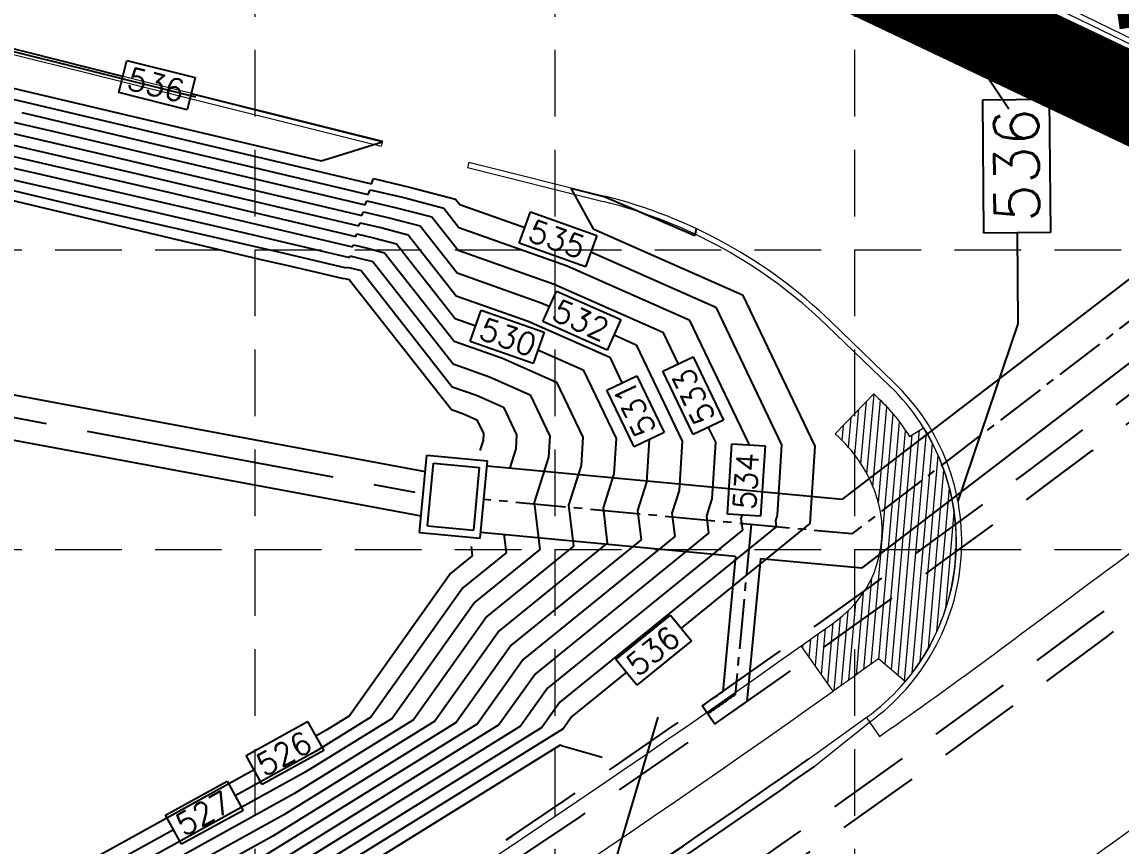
# Model space of a CAD drawing. Header units: feet. Extents: x 2597001 to 2598732, y 7017887 to 7019952.
# Drawn here: x 2597737.3 to 2597836.4, y 7018212.9 to 7018287.1 of the extents above; entities that cross this region are included whole.
import ezdxf

# ---------------------------------------------------------------- set-up
doc = ezdxf.new("R2010")
doc.units = ezdxf.units.FT
doc.header["$LTSCALE"] = 30
doc.header["$MEASUREMENT"] = 0
for name, pattern in [('18358A-BASE-GRAD$0$CENTER2', [1.125, 0.75, -0.125, 0.125, -0.125]), ('18358A-BASE-GRAD$0$HIDDEN', [0.375, 0.25, -0.125]), ('HIDDEN', [0.375, 0.25, -0.125])]:
    doc.linetypes.add(name, pattern=pattern)
for name, color, linetype, lineweight in [('18358A-BASE-SITE$0$A-Sidewalk', 241, 'CONTINUOUS', 20), ('18358A-BASE-SITE$0$BFR', 2, 'CONTINUOUS', 0), ('18358A-BASE-SITE$0$Curb', 1, 'CONTINUOUS', 9), ('18358A-BASE-SITE$0$D-CONCRETE', 2, 'CONTINUOUS', 9), ('18358A-BASE-SITE$0$D-HATCH-BNDRY', 7, 'CONTINUOUS', 5)]:
    doc.layers.add(name, color=color, linetype=linetype, lineweight=lineweight)
for name, color, linetype in [('18358D-SURVEY$0$S-CURB', 6, 'CONTINUOUS'), ('EROSION BLANKET', 84, 'CONTINUOUS'), ('GRID', 254, 'HIDDEN'), ('LIMITS OF DISTURBANCE', 1, 'HIDDEN'), ('PC', 35, 'CONTINUOUS'), ('STORM', 5, 'CONTINUOUS')]:
    doc.layers.add(name, color=color, linetype=linetype)
doc.styles.add('L0.10-P', font='simplex.shx', dxfattribs={"height": 0.1})
doc.styles.add('L100', font='simplex.shx', dxfattribs={"height": 2})

msp = doc.modelspace()

# ---------------------------------------------------------------- hatches: boundary and pattern name
at = {"layer": '18358A-BASE-SITE$0$BFR'}
h = msp.add_hatch(dxfattribs=at)
h.set_pattern_fill('ANSI31', scale=5, angle=40, style=0)
h.set_pattern_definition([(85, (0, 0), (-0.622621686307, 0.054472339217), [])])
edge = h.paths.add_edge_path()
edge.add_arc((2597801.978, 7018240.274), 18, 31.88816, 46.00003, ccw=False)
edge.add_line((2597817.262, 7018249.783), (2597818.535, 7018250.575))
edge.add_arc((2597801.978, 7018240.274), 19.5, -40.09905, 31.88816, ccw=False)
edge.add_line((2597816.894, 7018227.714), (2597814.481, 7018229.746))
edge.add_arc((2597135.724, 7019176.615), 1165.02, 305.388709, 305.63461, ccw=False)
edge.add_line((2597810.411, 7018226.842), (2597807.516, 7018230.918))
edge.add_arc((2597135.724, 7019176.615), 1160.02, 305.388709, 305.577407)
edge.add_arc((2597804.809, 7018241.269), 10, 305.57741, 379.36153)
edge.add_arc((2597801.978, 7018240.274), 13, 19.36153, 46.00003)
edge.add_line((2597811.009, 7018249.626), (2597810.591, 7018250.029))
edge.add_line((2597810.591, 7018250.029), (2597814.063, 7018253.626))
edge.add_line((2597814.063, 7018253.626), (2597814.482, 7018253.222))

# ---------------------------------------------------------------- linework, layer by layer
at = {"layer": '18358A-BASE-SITE$0$A-Sidewalk', "color": 7}
for radius in [1160.02, 1165.02]:
    msp.add_arc((2597135.724, 7019176.615), radius, 297.612243, 305.388709, dxfattribs=at)
at = {"layer": '18358A-BASE-SITE$0$BFR', "color": 7, "flags": 128}
msp.add_lwpolyline([(2597814.482, 7018253.222, -0.061653), (2597817.262, 7018249.783), (2597818.535, 7018250.575, -0.324858), (2597816.894, 7018227.714), (2597814.481, 7018229.746, -0.001073), (2597810.411, 7018226.842), (2597807.516, 7018230.918, 0.000823), (2597810.627, 7018233.136, 0.333548), (2597814.243, 7018244.584, 0.116759), (2597811.009, 7018249.626), (2597810.591, 7018250.029), (2597814.063, 7018253.626)], format="xyb", close=True, dxfattribs=at)
at = {"layer": '18358A-BASE-SITE$0$Curb', "color": 7}
for p, q in [((2597491.911, 7018345.211), (2597763.216, 7018277.568)), ((2597492.032, 7018345.697), (2597763.337, 7018278.053)), ((2597823.59, 7018291.764), (2597860.393, 7018273.785)), ((2597823.809, 7018292.213), (2597860.613, 7018274.234)), ((2597763.337, 7018278.053), (2597769.823, 7018276.436)), ((2597763.216, 7018277.568), (2597769.702, 7018275.95)), ((2597769.823, 7018276.436), (2597769.702, 7018275.95)), ((2597777.586, 7018274.5), (2597777.465, 7018274.015)), ((2597777.465, 7018274.015), (2597789.679, 7018270.97)), ((2597777.586, 7018274.5), (2597789.8, 7018271.455)), ((2597810.173, 7018260.162), (2597815.871, 7018254.661)), ((2597809.826, 7018259.802), (2597815.524, 7018254.301)), ((2597808.217, 7018220.733), (2597813.382, 7018224.456)), ((2597808.693, 7018220.053), (2597813.674, 7018224.051))]:
    msp.add_line(p, q, dxfattribs=at)
for centre, radius, start, end in [((2597778.914, 7018227.791), 44.5, 46.00003, 76.00003), ((2597778.914, 7018227.791), 45, 46.00003, 76.00003), ((2597801.978, 7018240.274), 19.5, 305.78908, 46.00003), ((2597801.978, 7018240.274), 20, 305.78908, 46.00003)]:
    msp.add_arc(centre, radius, start, end, dxfattribs=at)
at = {"layer": '18358A-BASE-SITE$0$D-CONCRETE', "color": 7}
msp.add_line((2597813.425, 7018224.397), (2597814.57, 7018222.757), dxfattribs=at)
at = {"layer": '18358A-BASE-SITE$0$D-CONCRETE', "color": 7, "flags": 128}
for points in [[(2597814.57, 7018222.757, 0.00951), (2597829.028, 7018233.273, 0.013583), (2597882.795, 7018275.121, 0.013583)], [(2597831.553, 7018207.82), (2597830.39, 7018209.447, 0.022577), (2597913.496, 7018274.962), (2597914.804, 7018273.449)]]:
    msp.add_lwpolyline(points, format="xyb", dxfattribs=at)
at = {"layer": '18358A-BASE-SITE$0$D-HATCH-BNDRY', "flags": 128}
msp.add_lwpolyline([(2597666.224, 7018088.187), (2597665.674, 7018089.251, 0.035772), (2597675.404, 7018095.252), (2597740.46, 7018142.103, -0.027519), (2597749.761, 7018147.973, 0.02141), (2597834.781, 7018203.468, 0.984779), (2597831.088, 7018208.471), (2597830.39, 7018209.447, 0.022577), (2597913.496, 7018274.962), (2597914.266, 7018274.064), (2597913.647, 7018273.525, 0.414673), (2597912.878, 7018262.229), (2597913.982, 7018260.966, 0.413754), (2597925.261, 7018260.198), (2597925.894, 7018260.75), (2597926.694, 7018259.821, -0.019989), (2597850.993, 7018199.73, -0.022109), (2597766.776, 7018143.595, -0.019511), (2597679.022, 7018094.761)], format="xyb", close=True, dxfattribs=at)
at = {"layer": '18358D-SURVEY$0$S-CURB', "color": 7, "flags": 128}
msp.add_lwpolyline([(2597644.197, 7018052.789, 0.004707), (2597732.062, 7018098.891, 0.017047), (2597778.195, 7018125.719, 0.002099), (2597820.886, 7018152.782, 0.02176), (2597903.262, 7018212.981, 0.021409), (2597980.236, 7018279.635), (2598019.406, 7018318.036)], format="xyb", dxfattribs=at)
at = {"layer": '18358D-SURVEY$0$S-CURB', "color": 7}
for points in [[(2597585.737, 7018093.302), (2597588.97, 7018094.984, 0.105517), (2597592.367, 7018097.55), (2597592.783, 7018097.968, -0.111688), (2597597.006, 7018101.499), (2597611.748, 7018109.04, -0.092495), (2597616.164, 7018110.404), (2597617.372, 7018110.555, 0.089913), (2597621.665, 7018111.893), (2597657.607, 7018130.876, 0.017249), (2597745.873, 7018179.773), (2597746.98, 7018180.446, 0.014356), (2597808.217, 7018220.733)], [(2597808.693, 7018220.053, -0.014928), (2597746.259, 7018179.061, -0.015298), (2597657.992, 7018130.095), (2597622.128, 7018111.157, -0.10169), (2597617.204, 7018109.724, 0.087838), (2597612.144, 7018108.401), (2597604.835, 7018104.604), (2597597.276, 7018100.733, 0.100184), (2597593.252, 7018097.524, -0.087784), (2597589.088, 7018094.034), (2597585.817, 7018092.374)]]:
    msp.add_lwpolyline(points, format="xyb", dxfattribs=at)
at = {"layer": 'EROSION BLANKET', "const_width": 8, "flags": 128}
msp.add_lwpolyline([(2597853.534, 7018293.045), (2597835.622, 7018290.441)], dxfattribs=at)
at = {"layer": 'GRID', "color": 252, "linetype": 'HIDDEN', "lineweight": 0, "ltscale": 0.8}
for p, q in [((2597758.325, 7018941.616), (2597758.325, 7017996.496)), ((2597785.325, 7018941.616), (2597785.325, 7017996.496)), ((2597812.325, 7018941.616), (2597812.325, 7017996.496)), ((2597029.325, 7018266.616), (2598703.325, 7018266.616)), ((2597029.325, 7018239.616), (2598703.325, 7018239.616))]:
    msp.add_line(p, q, dxfattribs=at)
at = {"layer": 'LIMITS OF DISTURBANCE', "ltscale": 4, "const_width": 8, "flags": 128}
msp.add_lwpolyline([(2597813.137, 7018291.697), (2597853.752, 7018272.386), (2597938.448, 7018608.006), (2597851.647, 7018629.146), (2597842.879, 7018633.287, 0.129469), (2597672.69, 7018674.149), (2597664.726, 7018675.689), (2597590.026, 7018693.841), (2597544.644, 7018515.117), (2597438.529, 7018464.666), (2597389.522, 7018413.38), (2597469.134, 7018378.042), (2597806.064, 7018293.632)], format="xyb", close=True, dxfattribs=at)
at = {"layer": 'PC', "color": 35, "linetype": 'Continuous', "extrusion": (-0.23215, -0.97268, 0)}
msp.add_line((2597537.414, 7018319.478, 527), (2597743.649, 7018270.256, 527), dxfattribs=at)
msp.add_line((2597537.414, 7018319.478, 527), (2597743.649, 7018270.256, 527), dxfattribs=at)
at = {"layer": 'PC', "color": 35, "extrusion": (-0.23215, -0.97268, 0)}
msp.add_line((2597604.35, 7018302.598, 526), (2597756.838, 7018266.203, 526), dxfattribs=at)
msp.add_line((2597604.35, 7018302.598, 526), (2597756.838, 7018266.203, 526), dxfattribs=at)
at = {"layer": 'PC', "color": 35}
for p, q in [((2597826.207, 7018279.28), (2597816.35, 7018294.135)), ((2597729.824, 7018286.151), (2597752.967, 7018280.381)), ((2597823.864, 7018280.117), (2597829.863, 7018280.169)), ((2597823.968, 7018268.117), (2597823.864, 7018280.117)), ((2597829.863, 7018280.169), (2597829.968, 7018268.169)), ((2597829.968, 7018268.169), (2597823.968, 7018268.117)), ((2597826.968, 7018268.143), (2597827.039, 7018259.93)), ((2597756.838, 7018266.203, 526), (2597758.731, 7018265.772, 526)), ((2597756.838, 7018266.203, 526), (2597758.731, 7018265.772, 526)), ((2597758.731, 7018265.772, 526), (2597760.899, 7018265.279, 526)), ((2597758.731, 7018265.772, 526), (2597760.899, 7018265.279, 526)), ((2597760.899, 7018265.279, 526), (2597763.759, 7018264.622, 526)), ((2597760.899, 7018265.279, 526), (2597763.759, 7018264.622, 526)), ((2597766.268, 7018264.028, 526), (2597766.282, 7018264.063, 526)), ((2597766.268, 7018264.028, 526), (2597766.282, 7018264.063, 526)), ((2597766.282, 7018264.063, 526), (2597766.526, 7018264.006, 526)), ((2597766.282, 7018264.063, 526), (2597766.526, 7018264.006, 526)), ((2597766.526, 7018264.006, 526), (2597766.815, 7018263.93, 526)), ((2597766.526, 7018264.006, 526), (2597766.815, 7018263.93, 526)), ((2597827.039, 7018259.93), (2597821.637, 7018243.953)), ((2597777.097, 7018251.835, 526), (2597778.319, 7018251.295, 526)), ((2597777.097, 7018251.835, 526), (2597778.319, 7018251.295, 526)), ((2597775.946, 7018237.437, 526), (2597766.832, 7018224.609, 526)), ((2597775.946, 7018237.437, 526), (2597766.832, 7018224.609, 526)), ((2597766.832, 7018224.609, 526), (2597764.804, 7018223.351, 526)), ((2597766.832, 7018224.609, 526), (2597764.804, 7018223.351, 526)), ((2597794.62, 7018224.493), (2597789.732, 7018208.082)), ((2597764.804, 7018223.351, 526), (2597763.795, 7018222.794, 526)), ((2597764.804, 7018223.351, 526), (2597763.795, 7018222.794, 526))]:
    msp.add_line(p, q, dxfattribs=at)
at = {"layer": 'PC', "color": 35, "linetype": 'Continuous'}
for p, q in [((2597746.435, 7018282.224, 536), (2597730.041, 7018286.354, 536)), ((2597746.435, 7018282.224, 536), (2597730.041, 7018286.354, 536)), ((2597709.187, 7018284.405, 533), (2597740.649, 7018277.177, 533)), ((2597709.187, 7018284.405, 533), (2597740.649, 7018277.177, 533)), ((2597746.069, 7018280.77, 536), (2597746.801, 7018283.679, 536)), ((2597746.069, 7018280.77, 536), (2597746.801, 7018283.679, 536)), ((2597746.801, 7018283.679, 536), (2597752.943, 7018282.132, 536)), ((2597746.801, 7018283.679, 536), (2597752.943, 7018282.132, 536)), ((2597752.21, 7018279.223, 536), (2597746.069, 7018280.77, 536)), ((2597752.21, 7018279.223, 536), (2597746.069, 7018280.77, 536)), ((2597769.799, 7018276.338, 536), (2597752.576, 7018280.677, 536)), ((2597769.799, 7018276.338, 536), (2597752.576, 7018280.677, 536)), ((2597723.962, 7018278.941, 531), (2597747.252, 7018273.589, 531)), ((2597723.962, 7018278.941, 531), (2597747.252, 7018273.589, 531)), ((2597727.275, 7018276.083, 529), (2597738.737, 7018273.476, 529)), ((2597727.275, 7018276.083, 529), (2597738.737, 7018273.476, 529)), ((2597743.95, 7018275.383, 532), (2597767.961, 7018269.702, 532)), ((2597743.95, 7018275.383, 532), (2597767.961, 7018269.702, 532)), ((2597738.737, 7018273.476, 529), (2597753.855, 7018270.002, 529)), ((2597738.737, 7018273.476, 529), (2597753.855, 7018270.002, 529)), ((2597747.252, 7018273.589, 531), (2597767.679, 7018268.756, 531)), ((2597747.252, 7018273.589, 531), (2597767.679, 7018268.756, 531)), ((2597768.998, 7018273.019, 535), (2597772.377, 7018272.23, 535)), ((2597768.998, 7018273.019, 535), (2597772.377, 7018272.23, 535)), ((2597750.553, 7018271.796, 530), (2597767.397, 7018267.811, 530)), ((2597750.553, 7018271.796, 530), (2597767.397, 7018267.811, 530)), ((2597768.526, 7018271.593, 534), (2597768.696, 7018272.023, 534)), ((2597768.526, 7018271.593, 534), (2597768.696, 7018272.023, 534)), ((2597768.696, 7018272.023, 534), (2597771.727, 7018271.316, 534)), ((2597768.696, 7018272.023, 534), (2597771.727, 7018271.316, 534)), ((2597786.808, 7018272.098, 536), (2597788.79, 7018268.512, 536)), ((2597786.808, 7018272.098, 536), (2597788.79, 7018268.512, 536)), ((2597771.727, 7018271.316, 534), (2597775.327, 7018270.37, 534)), ((2597771.727, 7018271.316, 534), (2597775.327, 7018270.37, 534)), ((2597794.187, 7018269.479, 536), (2597789.778, 7018271.39, 536)), ((2597794.187, 7018269.479, 536), (2597789.778, 7018271.39, 536)), ((2597743.649, 7018270.256, 527), (2597748.245, 7018269.209, 527)), ((2597743.649, 7018270.256, 527), (2597748.245, 7018269.209, 527)), ((2597768.093, 7018270.033, 532), (2597770.427, 7018269.489, 532)), ((2597768.093, 7018270.033, 532), (2597770.427, 7018269.489, 532)), ((2597771.077, 7018270.403, 533), (2597774.263, 7018269.565, 533)), ((2597771.077, 7018270.403, 533), (2597774.263, 7018269.565, 533)), ((2597775.327, 7018270.37, 534), (2597776.697, 7018268.626, 534)), ((2597775.327, 7018270.37, 534), (2597776.697, 7018268.626, 534)), ((2597776.782, 7018270.677, 535), (2597782.633, 7018268.608, 535)), ((2597776.782, 7018270.677, 535), (2597782.633, 7018268.608, 535)), ((2597782.133, 7018267.194, 535), (2597783.133, 7018270.022, 535)), ((2597782.133, 7018267.194, 535), (2597783.133, 7018270.022, 535)), ((2597774.263, 7018269.565, 533), (2597776.612, 7018266.575, 533)), ((2597774.263, 7018269.565, 533), (2597776.612, 7018266.575, 533)), ((2597769.777, 7018268.575, 531), (2597772.135, 7018267.955, 531)), ((2597769.777, 7018268.575, 531), (2597772.135, 7018267.955, 531)), ((2597789.104, 7018267.911, 535), (2597788.104, 7018265.082, 535)), ((2597789.104, 7018267.911, 535), (2597788.104, 7018265.082, 535)), ((2597788.79, 7018268.512, 536), (2597802.225, 7018262.565, 536)), ((2597788.79, 7018268.512, 536), (2597802.225, 7018262.565, 536)), ((2597766.833, 7018265.919, 528), (2597766.885, 7018266.053, 528)), ((2597766.833, 7018265.919, 528), (2597766.885, 7018266.053, 528)), ((2597766.885, 7018266.053, 528), (2597767.826, 7018265.833, 528)), ((2597766.885, 7018266.053, 528), (2597767.826, 7018265.833, 528)), ((2597767.879, 7018264.735, 527), (2597776.099, 7018254.269, 527)), ((2597767.879, 7018264.735, 527), (2597776.099, 7018254.269, 527)), ((2597784.264, 7018260.134, 532), (2597785.479, 7018262.877, 532)), ((2597784.264, 7018260.134, 532), (2597785.479, 7018262.877, 532)), ((2597785.479, 7018262.877, 532), (2597791.27, 7018260.313, 532)), ((2597785.479, 7018262.877, 532), (2597791.27, 7018260.313, 532)), ((2597776.441, 7018262.473, 531), (2597782.944, 7018260.173, 531)), ((2597776.441, 7018262.473, 531), (2597782.944, 7018260.173, 531)), ((2597777.711, 7018258.352, 530), (2597778.712, 7018261.18, 530)), ((2597777.711, 7018258.352, 530), (2597778.712, 7018261.18, 530)), ((2597778.712, 7018261.18, 530), (2597784.368, 7018259.18, 530)), ((2597778.712, 7018261.18, 530), (2597784.368, 7018259.18, 530)), ((2597782.944, 7018260.173, 531), (2597790.272, 7018256.93, 531)), ((2597782.944, 7018260.173, 531), (2597790.272, 7018256.93, 531)), ((2597790.056, 7018257.57, 532), (2597784.264, 7018260.134, 532)), ((2597790.056, 7018257.57, 532), (2597784.264, 7018260.134, 532)), ((2597791.27, 7018260.313, 532), (2597790.056, 7018257.57, 532)), ((2597791.27, 7018260.313, 532), (2597790.056, 7018257.57, 532)), ((2597784.368, 7018259.18, 530), (2597783.368, 7018256.351, 530)), ((2597784.368, 7018259.18, 530), (2597783.368, 7018256.351, 530)), ((2597792.662, 7018258.057, 532), (2597796.81, 7018249.373, 532)), ((2597792.662, 7018258.057, 532), (2597796.81, 7018249.373, 532)), ((2597783.811, 7018257.604, 530), (2597787.881, 7018255.803, 530)), ((2597783.811, 7018257.604, 530), (2597787.881, 7018255.803, 530)), ((2597776.184, 7018256.32, 528), (2597779.436, 7018255.17, 528)), ((2597776.184, 7018256.32, 528), (2597779.436, 7018255.17, 528)), ((2597792.729, 7018255.266, 531), (2597795.171, 7018250.153, 531)), ((2597792.729, 7018255.266, 531), (2597795.171, 7018250.153, 531)), ((2597785.491, 7018254.676, 529), (2597787.861, 7018249.714, 529)), ((2597785.491, 7018254.676, 529), (2597787.861, 7018249.714, 529)), ((2597792.464, 7018248.859, 531), (2597790.022, 7018253.973, 531)), ((2597792.464, 7018248.859, 531), (2597790.022, 7018253.973, 531)), ((2597778.267, 7018253.503, 527), (2597780.709, 7018252.422, 527)), ((2597778.267, 7018253.503, 527), (2597780.709, 7018252.422, 527)), ((2597800.508, 7018251.244, 533), (2597797.801, 7018249.951, 533)), ((2597800.508, 7018251.244, 533), (2597797.801, 7018249.951, 533)), ((2597795.171, 7018250.153, 531), (2597792.464, 7018248.859, 531)), ((2597795.171, 7018250.153, 531), (2597792.464, 7018248.859, 531)), ((2597790.844, 7018249.6, 530), (2597790.643, 7018246.425, 530)), ((2597790.844, 7018249.6, 530), (2597790.643, 7018246.425, 530)), ((2597793.827, 7018249.487, 531), (2597793.586, 7018245.676, 531)), ((2597793.827, 7018249.487, 531), (2597793.586, 7018245.676, 531)), ((2597796.81, 7018249.373, 532), (2597796.529, 7018244.928, 532)), ((2597796.81, 7018249.373, 532), (2597796.529, 7018244.928, 532)), ((2597800.872, 7018242.799, 534), (2597801.272, 7018249.12, 534)), ((2597800.872, 7018242.799, 534), (2597801.272, 7018249.12, 534)), ((2597801.272, 7018249.12, 534), (2597804.266, 7018248.93, 534)), ((2597801.272, 7018249.12, 534), (2597804.266, 7018248.93, 534)), ((2597805.759, 7018249.033, 535), (2597805.358, 7018242.682, 535)), ((2597805.759, 7018249.033, 535), (2597805.358, 7018242.682, 535)), ((2597804.266, 7018248.93, 534), (2597803.866, 7018242.61, 534)), ((2597804.266, 7018248.93, 534), (2597803.866, 7018242.61, 534)), ((2597808.743, 7018248.92, 536), (2597808.301, 7018241.934, 536)), ((2597808.743, 7018248.92, 536), (2597808.301, 7018241.934, 536)), ((2597784.757, 7018247.922, 528), (2597783.464, 7018243.831, 528)), ((2597784.757, 7018247.922, 528), (2597783.464, 7018243.831, 528)), ((2597793.586, 7018245.676, 531), (2597792.777, 7018243.119, 531)), ((2597793.586, 7018245.676, 531), (2597792.777, 7018243.119, 531)), ((2597792.777, 7018243.119, 531), (2597793.098, 7018240.476, 531)), ((2597792.777, 7018243.119, 531), (2597793.098, 7018240.476, 531)), ((2597803.866, 7018242.61, 534), (2597800.872, 7018242.799, 534)), ((2597803.866, 7018242.61, 534), (2597800.872, 7018242.799, 534)), ((2597802.189, 7018242.716, 534), (2597802.091, 7018242.408, 534)), ((2597802.189, 7018242.716, 534), (2597802.091, 7018242.408, 534)), ((2597805.358, 7018242.682, 535), (2597805.196, 7018242.171, 535)), ((2597805.358, 7018242.682, 535), (2597805.196, 7018242.171, 535)), ((2597790.058, 7018240.185, 530), (2597780.311, 7018232.279, 530)), ((2597790.058, 7018240.185, 530), (2597780.311, 7018232.279, 530)), ((2597780.73, 7018241.007, 527), (2597780.936, 7018239.31, 527)), ((2597780.73, 7018241.007, 527), (2597780.936, 7018239.31, 527)), ((2597796.139, 7018240.768, 532), (2597782.494, 7018229.699, 532)), ((2597796.139, 7018240.768, 532), (2597782.494, 7018229.699, 532)), ((2597787.017, 7018239.893, 529), (2597779.22, 7018233.568, 529)), ((2597787.017, 7018239.893, 529), (2597779.22, 7018233.568, 529)), ((2597795.756, 7018233.689, 536), (2597797.646, 7018231.359, 536)), ((2597795.756, 7018233.689, 536), (2597797.646, 7018231.359, 536)), ((2597780.311, 7018232.279, 530), (2597774.53, 7018224.141, 530)), ((2597780.311, 7018232.279, 530), (2597774.53, 7018224.141, 530)), ((2597781.403, 7018230.989, 531), (2597776.454, 7018224.024, 531)), ((2597781.403, 7018230.989, 531), (2597776.454, 7018224.024, 531)), ((2597792.728, 7018227.369, 536), (2597790.838, 7018229.699, 536)), ((2597792.728, 7018227.369, 536), (2597790.838, 7018229.699, 536)), ((2597783.585, 7018228.409, 533), (2597780.303, 7018223.789, 533)), ((2597783.585, 7018228.409, 533), (2597780.303, 7018223.789, 533)), ((2597785.768, 7018225.83, 535), (2597784.152, 7018223.555, 535)), ((2597785.768, 7018225.83, 535), (2597784.152, 7018223.555, 535)), ((2597770.681, 7018224.375, 528), (2597762.859, 7018219.523, 528)), ((2597770.681, 7018224.375, 528), (2597762.859, 7018219.523, 528)), ((2597786.859, 7018224.54, 536), (2597786.076, 7018223.438, 536)), ((2597786.859, 7018224.54, 536), (2597786.076, 7018223.438, 536)), ((2597757.526, 7018221.046, 526), (2597763.07, 7018224.107, 526)), ((2597757.526, 7018221.046, 526), (2597763.07, 7018224.107, 526)), ((2597776.454, 7018224.024, 531), (2597759.941, 7018213.781, 531)), ((2597776.454, 7018224.024, 531), (2597759.941, 7018213.781, 531)), ((2597763.07, 7018224.107, 526), (2597764.52, 7018221.481, 526)), ((2597763.07, 7018224.107, 526), (2597764.52, 7018221.481, 526)), ((2597764.52, 7018221.481, 526), (2597758.976, 7018218.42, 526)), ((2597764.52, 7018221.481, 526), (2597758.976, 7018218.42, 526)), ((2597785.803, 7018221.958, 537), (2597764.204, 7018208.561, 537)), ((2597785.803, 7018221.958, 537), (2597764.204, 7018208.561, 537)), ((2597786.011, 7018221.892, 537), (2597785.803, 7018221.958, 537)), ((2597786.011, 7018221.892, 537), (2597785.803, 7018221.958, 537)), ((2597789.589, 7018220.858, 537), (2597786.011, 7018221.892, 537)), ((2597789.589, 7018220.858, 537), (2597786.011, 7018221.892, 537)), ((2597758.976, 7018218.42, 526), (2597757.526, 7018221.046, 526)), ((2597758.976, 7018218.42, 526), (2597757.526, 7018221.046, 526)), ((2597789.589, 7018220.858, 537), (2597789.589, 7018220.858, 537)), ((2597789.589, 7018220.858, 537), (2597789.589, 7018220.858, 537)), ((2597750.269, 7018215.662, 527), (2597755.813, 7018218.723, 527)), ((2597750.269, 7018215.662, 527), (2597755.813, 7018218.723, 527)), ((2597760.913, 7018215.695, 530), (2597733.755, 7018200.699, 530)), ((2597760.913, 7018215.695, 530), (2597733.755, 7018200.699, 530)), ((2597757.263, 7018216.097, 527), (2597751.719, 7018213.035, 527)), ((2597757.263, 7018216.097, 527), (2597751.719, 7018213.035, 527))]:
    msp.add_line(p, q, dxfattribs=at)
at = {"layer": 'PC', "color": 35, "linetype": 'Continuous', "extrusion": (-0.223929, -0.974605, 0)}
for p, q in [((2597716.575, 7018281.673, 532), (2597743.95, 7018275.383, 532)), ((2597716.575, 7018281.673, 532), (2597743.95, 7018275.383, 532)), ((2597731.35, 7018276.208, 530), (2597750.553, 7018271.796, 530)), ((2597731.35, 7018276.208, 530), (2597750.553, 7018271.796, 530)), ((2597746.125, 7018270.743, 528), (2597757.156, 7018268.209, 528)), ((2597746.125, 7018270.743, 528), (2597757.156, 7018268.209, 528)), ((2597753.512, 7018268.011, 527), (2597760.458, 7018266.415, 527)), ((2597753.512, 7018268.011, 527), (2597760.458, 7018266.415, 527))]:
    msp.add_line(p, q, dxfattribs=at)
at = {"layer": 'PC', "color": 35, "linetype": 'Continuous', "extrusion": (-0.230246, -0.973132, 0)}
for p, q in [((2597730.744, 7018282.557, 536), (2597764.3, 7018274.618, 536)), ((2597730.744, 7018282.557, 536), (2597764.3, 7018274.618, 536)), ((2597734.045, 7018280.764, 535), (2597768.808, 7018272.539, 535)), ((2597734.045, 7018280.764, 535), (2597768.808, 7018272.539, 535)), ((2597737.347, 7018278.97, 534), (2597768.526, 7018271.593, 534)), ((2597737.347, 7018278.97, 534), (2597768.526, 7018271.593, 534)), ((2597740.649, 7018277.177, 533), (2597768.244, 7018270.647, 533)), ((2597740.649, 7018277.177, 533), (2597768.244, 7018270.647, 533)), ((2597753.855, 7018270.002, 529), (2597767.115, 7018266.865, 529)), ((2597753.855, 7018270.002, 529), (2597767.115, 7018266.865, 529)), ((2597757.156, 7018268.209, 528), (2597766.833, 7018265.919, 528)), ((2597757.156, 7018268.209, 528), (2597766.833, 7018265.919, 528)), ((2597760.458, 7018266.415, 527), (2597766.55, 7018264.974, 527)), ((2597760.458, 7018266.415, 527), (2597766.55, 7018264.974, 527))]:
    msp.add_line(p, q, dxfattribs=at)
at = {"layer": 'PC', "color": 35, "linetype": 'Continuous', "extrusion": (0.969703, -0.244287, 0)}
msp.add_line((2597752.943, 7018282.132, 536), (2597752.21, 7018279.223, 536), dxfattribs=at)
msp.add_line((2597752.943, 7018282.132, 536), (2597752.21, 7018279.223, 536), dxfattribs=at)
at = {"layer": 'PC', "color": 35, "linetype": 'Continuous', "extrusion": (0.298592, -0.954381, 0)}
for p, q in [((2597764.889, 7018274.802, 536), (2597769.799, 7018276.338, 536)), ((2597764.889, 7018274.802, 536), (2597769.799, 7018276.338, 536)), ((2597764.3, 7018274.618, 536), (2597764.889, 7018274.802, 536)), ((2597764.3, 7018274.618, 536), (2597764.889, 7018274.802, 536))]:
    msp.add_line(p, q, dxfattribs=at)
at = {"layer": 'PC', "color": 35, "linetype": 'Continuous', "extrusion": (1, 0, 0)}
for p, q in [((2597764.889, 7018274.802, 536), (2597764.889, 7018274.802, 536)), ((2597764.889, 7018274.802, 536), (2597764.889, 7018274.802, 536)), ((2597768.395, 7018271.028, 533), (2597768.395, 7018271.028, 533)), ((2597768.395, 7018271.028, 533), (2597768.395, 7018271.028, 533)), ((2597768.093, 7018270.033, 532), (2597768.093, 7018270.033, 532)), ((2597768.093, 7018270.033, 532), (2597768.093, 7018270.033, 532)), ((2597767.791, 7018269.038, 531), (2597767.791, 7018269.038, 531)), ((2597767.791, 7018269.038, 531), (2597767.791, 7018269.038, 531)), ((2597767.489, 7018268.043, 530), (2597767.489, 7018268.043, 530)), ((2597767.489, 7018268.043, 530), (2597767.489, 7018268.043, 530)), ((2597767.187, 7018267.048, 529), (2597767.187, 7018267.048, 529)), ((2597767.187, 7018267.048, 529), (2597767.187, 7018267.048, 529)), ((2597766.885, 7018266.053, 528), (2597766.885, 7018266.053, 528)), ((2597766.885, 7018266.053, 528), (2597766.885, 7018266.053, 528)), ((2597766.584, 7018265.058, 527), (2597766.584, 7018265.058, 527)), ((2597766.584, 7018265.058, 527), (2597766.584, 7018265.058, 527))]:
    msp.add_line(p, q, dxfattribs=at)
at = {"layer": 'PC', "color": 35, "linetype": 'Continuous', "extrusion": (-0.222117, -0.97502, 0)}
msp.add_line((2597730.46, 7018274.309, 528), (2597737.76, 7018272.646, 528), dxfattribs=at)
msp.add_line((2597730.46, 7018274.309, 528), (2597737.76, 7018272.646, 528), dxfattribs=at)
at = {"layer": 'PC', "color": 35, "linetype": 'Continuous', "extrusion": (0.929632, -0.36849, 0)}
for p, q in [((2597768.808, 7018272.539, 535), (2597768.998, 7018273.019, 535)), ((2597768.808, 7018272.539, 535), (2597768.998, 7018273.019, 535)), ((2597768.244, 7018270.647, 533), (2597768.395, 7018271.028, 533)), ((2597768.244, 7018270.647, 533), (2597768.395, 7018271.028, 533)), ((2597767.961, 7018269.702, 532), (2597768.093, 7018270.033, 532)), ((2597767.961, 7018269.702, 532), (2597768.093, 7018270.033, 532)), ((2597767.679, 7018268.756, 531), (2597767.791, 7018269.038, 531)), ((2597767.679, 7018268.756, 531), (2597767.791, 7018269.038, 531)), ((2597767.397, 7018267.811, 530), (2597767.489, 7018268.043, 530)), ((2597767.397, 7018267.811, 530), (2597767.489, 7018268.043, 530)), ((2597767.115, 7018266.865, 529), (2597767.187, 7018267.048, 529)), ((2597767.115, 7018266.865, 529), (2597767.187, 7018267.048, 529)), ((2597766.55, 7018264.974, 527), (2597766.584, 7018265.058, 527)), ((2597766.55, 7018264.974, 527), (2597766.584, 7018265.058, 527))]:
    msp.add_line(p, q, dxfattribs=at)
at = {"layer": 'PC', "color": 35, "linetype": 'Continuous', "extrusion": (-0.221788, -0.975095, 0)}
for p, q in [((2597737.76, 7018272.646, 528), (2597746.125, 7018270.743, 528)), ((2597737.76, 7018272.646, 528), (2597746.125, 7018270.743, 528)), ((2597748.245, 7018269.209, 527), (2597753.512, 7018268.011, 527)), ((2597748.245, 7018269.209, 527), (2597753.512, 7018268.011, 527))]:
    msp.add_line(p, q, dxfattribs=at)
at = {"layer": 'PC', "color": 35, "linetype": 'Continuous', "extrusion": (-0.254267, -0.967134, 0)}
for p, q in [((2597772.377, 7018272.23, 535), (2597776.391, 7018271.175, 535)), ((2597772.377, 7018272.23, 535), (2597776.391, 7018271.175, 535)), ((2597770.427, 7018269.489, 532), (2597773.199, 7018268.76, 532)), ((2597770.427, 7018269.489, 532), (2597773.199, 7018268.76, 532)), ((2597769.126, 7018267.661, 530), (2597771.071, 7018267.15, 530)), ((2597769.126, 7018267.661, 530), (2597771.071, 7018267.15, 530)), ((2597767.826, 7018265.833, 528), (2597768.943, 7018265.54, 528)), ((2597767.826, 7018265.833, 528), (2597768.943, 7018265.54, 528)), ((2597768.476, 7018266.747, 529), (2597770.007, 7018266.345, 529)), ((2597768.476, 7018266.747, 529), (2597770.007, 7018266.345, 529)), ((2597767.176, 7018264.92, 527), (2597767.879, 7018264.735, 527)), ((2597767.176, 7018264.92, 527), (2597767.879, 7018264.735, 527))]:
    msp.add_line(p, q, dxfattribs=at)
at = {"layer": 'PC', "color": 35, "linetype": 'Continuous', "extrusion": (0.968735, -0.248099, 0)}
msp.add_line((2597786.814, 7018272.121, 536), (2597786.808, 7018272.098, 536), dxfattribs=at)
msp.add_line((2597786.814, 7018272.121, 536), (2597786.808, 7018272.098, 536), dxfattribs=at)
at = {"layer": 'PC', "color": 35, "linetype": 'Continuous', "extrusion": (-0.239455, -0.970908, 0)}
msp.add_line((2597789.778, 7018271.39, 536), (2597786.814, 7018272.121, 536), dxfattribs=at)
msp.add_line((2597789.778, 7018271.39, 536), (2597786.814, 7018272.121, 536), dxfattribs=at)
at = {"layer": 'PC', "color": 35, "linetype": 'Continuous', "extrusion": (-0.227198, -0.973849, 0)}
for p, q in [((2597768.395, 7018271.028, 533), (2597771.077, 7018270.403, 533)), ((2597768.395, 7018271.028, 533), (2597771.077, 7018270.403, 533)), ((2597767.791, 7018269.038, 531), (2597769.777, 7018268.575, 531)), ((2597767.791, 7018269.038, 531), (2597769.777, 7018268.575, 531)), ((2597767.489, 7018268.043, 530), (2597769.126, 7018267.661, 530)), ((2597767.489, 7018268.043, 530), (2597769.126, 7018267.661, 530)), ((2597767.187, 7018267.048, 529), (2597768.476, 7018266.747, 529)), ((2597767.187, 7018267.048, 529), (2597768.476, 7018266.747, 529))]:
    msp.add_line(p, q, dxfattribs=at)
at = {"layer": 'PC', "color": 35, "linetype": 'Continuous', "extrusion": (0.786434, 0.617675, 0)}
for p, q in [((2597776.391, 7018271.175, 535), (2597776.782, 7018270.677, 535)), ((2597776.391, 7018271.175, 535), (2597776.782, 7018270.677, 535)), ((2597772.135, 7018267.955, 531), (2597776.441, 7018262.473, 531)), ((2597772.135, 7018267.955, 531), (2597776.441, 7018262.473, 531)), ((2597773.199, 7018268.76, 532), (2597776.526, 7018264.524, 532)), ((2597773.199, 7018268.76, 532), (2597776.526, 7018264.524, 532)), ((2597771.071, 7018267.15, 530), (2597776.355, 7018260.422, 530)), ((2597771.071, 7018267.15, 530), (2597776.355, 7018260.422, 530)), ((2597770.007, 7018266.345, 529), (2597776.27, 7018258.371, 529)), ((2597770.007, 7018266.345, 529), (2597776.27, 7018258.371, 529)), ((2597768.943, 7018265.54, 528), (2597776.184, 7018256.32, 528)), ((2597768.943, 7018265.54, 528), (2597776.184, 7018256.32, 528))]:
    msp.add_line(p, q, dxfattribs=at)
at = {"layer": 'PC', "color": 35, "linetype": 'Continuous', "extrusion": (-0.333382, -0.942792, 0)}
for p, q in [((2597783.133, 7018270.022, 535), (2597789.104, 7018267.911, 535)), ((2597783.133, 7018270.022, 535), (2597789.104, 7018267.911, 535)), ((2597776.612, 7018266.575, 533), (2597785.282, 7018263.509, 533)), ((2597776.612, 7018266.575, 533), (2597785.282, 7018263.509, 533)), ((2597776.526, 7018264.524, 532), (2597784.113, 7018261.841, 532)), ((2597776.526, 7018264.524, 532), (2597784.113, 7018261.841, 532)), ((2597776.355, 7018260.422, 530), (2597778.211, 7018259.766, 530)), ((2597776.355, 7018260.422, 530), (2597778.211, 7018259.766, 530)), ((2597776.27, 7018258.371, 529), (2597780.605, 7018256.838, 529)), ((2597776.27, 7018258.371, 529), (2597780.605, 7018256.838, 529)), ((2597783.368, 7018256.351, 530), (2597777.711, 7018258.352, 530)), ((2597783.368, 7018256.351, 530), (2597777.711, 7018258.352, 530))]:
    msp.add_line(p, q, dxfattribs=at)
at = {"layer": 'PC', "color": 35, "linetype": 'Continuous', "extrusion": (-0.397779, -0.917481, 0)}
msp.add_line((2597797.935, 7018267.854, 536), (2597794.187, 7018269.479, 536), dxfattribs=at)
msp.add_line((2597797.935, 7018267.854, 536), (2597794.187, 7018269.479, 536), dxfattribs=at)
at = {"layer": 'PC', "color": 35, "linetype": 'Continuous', "extrusion": (0.333382, 0.942792, 0)}
for p, q in [((2597776.697, 7018268.626, 534), (2597786.452, 7018265.176, 534)), ((2597776.697, 7018268.626, 534), (2597786.452, 7018265.176, 534)), ((2597788.104, 7018265.082, 535), (2597782.133, 7018267.194, 535)), ((2597788.104, 7018265.082, 535), (2597782.133, 7018267.194, 535)), ((2597776.099, 7018254.269, 527), (2597778.267, 7018253.503, 527)), ((2597776.099, 7018254.269, 527), (2597778.267, 7018253.503, 527))]:
    msp.add_line(p, q, dxfattribs=at)
at = {"layer": 'PC', "color": 35, "linetype": 'Continuous', "extrusion": (0.97973, -0.200323, 0)}
msp.add_line((2597798.07, 7018268.511, 536), (2597797.935, 7018267.854, 536), dxfattribs=at)
msp.add_line((2597798.07, 7018268.511, 536), (2597797.935, 7018267.854, 536), dxfattribs=at)
at = {"layer": 'PC', "color": 35, "linetype": 'Continuous', "extrusion": (-0.404772, -0.914418, 0)}
for p, q in [((2597788.577, 7018266.421, 535), (2597799.834, 7018261.438, 535)), ((2597788.577, 7018266.421, 535), (2597799.834, 7018261.438, 535)), ((2597786.452, 7018265.176, 534), (2597797.444, 7018260.311, 534)), ((2597786.452, 7018265.176, 534), (2597797.444, 7018260.311, 534)), ((2597785.282, 7018263.509, 533), (2597795.053, 7018259.184, 533)), ((2597785.282, 7018263.509, 533), (2597795.053, 7018259.184, 533)), ((2597784.113, 7018261.841, 532), (2597784.871, 7018261.505, 532)), ((2597784.113, 7018261.841, 532), (2597784.871, 7018261.505, 532)), ((2597790.663, 7018258.942, 532), (2597792.662, 7018258.057, 532)), ((2597790.663, 7018258.942, 532), (2597792.662, 7018258.057, 532)), ((2597779.436, 7018255.17, 528), (2597783.1, 7018253.549, 528)), ((2597779.436, 7018255.17, 528), (2597783.1, 7018253.549, 528))]:
    msp.add_line(p, q, dxfattribs=at)
at = {"layer": 'PC', "color": 35, "linetype": 'Continuous', "extrusion": (0.227198, 0.973849, 0)}
msp.add_line((2597766.584, 7018265.058, 527), (2597767.176, 7018264.92, 527), dxfattribs=at)
msp.add_line((2597766.584, 7018265.058, 527), (2597767.176, 7018264.92, 527), dxfattribs=at)
at = {"layer": 'PC', "color": 35, "extrusion": (-0.230246, -0.973132, 0)}
msp.add_line((2597763.759, 7018264.622, 526), (2597766.268, 7018264.028, 526), dxfattribs=at)
msp.add_line((2597763.759, 7018264.622, 526), (2597766.268, 7018264.028, 526), dxfattribs=at)
at = {"layer": 'PC', "color": 35, "extrusion": (1, 0, 0)}
msp.add_line((2597766.282, 7018264.063, 526), (2597766.282, 7018264.063, 526), dxfattribs=at)
msp.add_line((2597766.282, 7018264.063, 526), (2597766.282, 7018264.063, 526), dxfattribs=at)
at = {"layer": 'PC', "color": 35, "extrusion": (0.786434, 0.617675, 0)}
msp.add_line((2597766.815, 7018263.93, 526), (2597776.013, 7018252.218, 526), dxfattribs=at)
msp.add_line((2597766.815, 7018263.93, 526), (2597776.013, 7018252.218, 526), dxfattribs=at)
at = {"layer": 'PC', "color": 35, "linetype": 'Continuous', "extrusion": (0.902346, 0.431012, 0)}
for p, q in [((2597802.225, 7018262.565, 536), (2597808.743, 7018248.92, 536)), ((2597802.225, 7018262.565, 536), (2597808.743, 7018248.92, 536)), ((2597799.834, 7018261.438, 535), (2597805.759, 7018249.033, 535)), ((2597799.834, 7018261.438, 535), (2597805.759, 7018249.033, 535)), ((2597797.444, 7018260.311, 534), (2597802.776, 7018249.146, 534)), ((2597797.444, 7018260.311, 534), (2597802.776, 7018249.146, 534)), ((2597795.053, 7018259.184, 533), (2597796.425, 7018256.312, 533)), ((2597795.053, 7018259.184, 533), (2597796.425, 7018256.312, 533)), ((2597790.272, 7018256.93, 531), (2597791.375, 7018254.619, 531)), ((2597790.272, 7018256.93, 531), (2597791.375, 7018254.619, 531)), ((2597797.778, 7018256.959, 533), (2597800.508, 7018251.244, 533)), ((2597797.778, 7018256.959, 533), (2597800.508, 7018251.244, 533)), ((2597787.881, 7018255.803, 530), (2597790.844, 7018249.6, 530)), ((2597787.881, 7018255.803, 530), (2597790.844, 7018249.6, 530)), ((2597797.801, 7018249.951, 533), (2597795.071, 7018255.666, 533)), ((2597797.801, 7018249.951, 533), (2597795.071, 7018255.666, 533)), ((2597783.1, 7018253.549, 528), (2597784.877, 7018249.827, 528)), ((2597783.1, 7018253.549, 528), (2597784.877, 7018249.827, 528)), ((2597780.709, 7018252.422, 527), (2597781.894, 7018249.941, 527)), ((2597780.709, 7018252.422, 527), (2597781.894, 7018249.941, 527)), ((2597799.154, 7018250.597, 533), (2597799.793, 7018249.26, 533)), ((2597799.154, 7018250.597, 533), (2597799.793, 7018249.26, 533)), ((2597793.818, 7018249.506, 531), (2597793.827, 7018249.487, 531)), ((2597793.818, 7018249.506, 531), (2597793.827, 7018249.487, 531))]:
    msp.add_line(p, q, dxfattribs=at)
at = {"layer": 'PC', "color": 35, "linetype": 'Continuous', "extrusion": (0.431012, -0.902346, 0)}
for p, q in [((2597795.071, 7018255.666, 533), (2597797.778, 7018256.959, 533)), ((2597795.071, 7018255.666, 533), (2597797.778, 7018256.959, 533)), ((2597790.022, 7018253.973, 531), (2597792.729, 7018255.266, 531)), ((2597790.022, 7018253.973, 531), (2597792.729, 7018255.266, 531))]:
    msp.add_line(p, q, dxfattribs=at)
at = {"layer": 'PC', "color": 35, "linetype": 'Continuous', "extrusion": (0.404772, 0.914418, 0)}
msp.add_line((2597780.605, 7018256.838, 529), (2597785.491, 7018254.676, 529), dxfattribs=at)
msp.add_line((2597780.605, 7018256.838, 529), (2597785.491, 7018254.676, 529), dxfattribs=at)
at = {"layer": 'PC', "color": 35, "extrusion": (0.333382, 0.942792, 0)}
msp.add_line((2597776.013, 7018252.218, 526), (2597777.097, 7018251.835, 526), dxfattribs=at)
msp.add_line((2597776.013, 7018252.218, 526), (2597777.097, 7018251.835, 526), dxfattribs=at)
at = {"layer": 'PC', "color": 35, "extrusion": (0.902346, 0.431012, 0)}
msp.add_line((2597778.319, 7018251.295, 526), (2597778.911, 7018250.054, 526), dxfattribs=at)
msp.add_line((2597778.319, 7018251.295, 526), (2597778.911, 7018250.054, 526), dxfattribs=at)
at = {"layer": 'PC', "color": 35, "extrusion": (0.998004, -0.063145, 0)}
msp.add_line((2597778.911, 7018250.054, 526), (2597778.871, 7018249.419, 526), dxfattribs=at)
msp.add_line((2597778.911, 7018250.054, 526), (2597778.871, 7018249.419, 526), dxfattribs=at)
at = {"layer": 'PC', "color": 35, "extrusion": (0.953487, -0.301433, 0)}
msp.add_line((2597778.871, 7018249.419, 526), (2597778.584, 7018248.513, 526), dxfattribs=at)
msp.add_line((2597778.871, 7018249.419, 526), (2597778.584, 7018248.513, 526), dxfattribs=at)
at = {"layer": 'PC', "color": 35, "linetype": 'Continuous', "extrusion": (0.998004, -0.063145, 0)}
for p, q in [((2597781.894, 7018249.941, 527), (2597781.814, 7018248.67, 527)), ((2597781.894, 7018249.941, 527), (2597781.814, 7018248.67, 527)), ((2597784.877, 7018249.827, 528), (2597784.757, 7018247.922, 528)), ((2597784.877, 7018249.827, 528), (2597784.757, 7018247.922, 528)), ((2597787.861, 7018249.714, 529), (2597787.7, 7018247.173, 529)), ((2597787.861, 7018249.714, 529), (2597787.7, 7018247.173, 529)), ((2597799.793, 7018249.26, 533), (2597799.472, 7018244.179, 533)), ((2597799.793, 7018249.26, 533), (2597799.472, 7018244.179, 533)), ((2597802.776, 7018249.146, 534), (2597802.769, 7018249.025, 534)), ((2597802.776, 7018249.146, 534), (2597802.769, 7018249.025, 534))]:
    msp.add_line(p, q, dxfattribs=at)
at = {"layer": 'PC', "color": 35, "linetype": 'Continuous', "extrusion": (0.953487, -0.301433, 0)}
for p, q in [((2597781.814, 7018248.67, 527), (2597781.241, 7018246.858, 527)), ((2597781.814, 7018248.67, 527), (2597781.241, 7018246.858, 527)), ((2597787.7, 7018247.173, 529), (2597786.568, 7018243.594, 529)), ((2597787.7, 7018247.173, 529), (2597786.568, 7018243.594, 529)), ((2597790.643, 7018246.425, 530), (2597789.673, 7018243.356, 530)), ((2597790.643, 7018246.425, 530), (2597789.673, 7018243.356, 530)), ((2597796.529, 7018244.928, 532), (2597795.882, 7018242.882, 532)), ((2597796.529, 7018244.928, 532), (2597795.882, 7018242.882, 532)), ((2597799.472, 7018244.179, 533), (2597798.987, 7018242.645, 533)), ((2597799.472, 7018244.179, 533), (2597798.987, 7018242.645, 533))]:
    msp.add_line(p, q, dxfattribs=at)
at = {"layer": 'PC', "color": 35, "linetype": 'Continuous', "extrusion": (0.992725, 0.120406, 0)}
for p, q in [((2597783.464, 7018243.831, 528), (2597783.976, 7018239.602, 528)), ((2597783.464, 7018243.831, 528), (2597783.976, 7018239.602, 528)), ((2597786.568, 7018243.594, 529), (2597787.017, 7018239.893, 529)), ((2597786.568, 7018243.594, 529), (2597787.017, 7018239.893, 529)), ((2597789.673, 7018243.356, 530), (2597790.058, 7018240.185, 530)), ((2597789.673, 7018243.356, 530), (2597790.058, 7018240.185, 530)), ((2597795.882, 7018242.882, 532), (2597796.139, 7018240.768, 532)), ((2597795.882, 7018242.882, 532), (2597796.139, 7018240.768, 532)), ((2597798.987, 7018242.645, 533), (2597799.179, 7018241.059, 533)), ((2597798.987, 7018242.645, 533), (2597799.179, 7018241.059, 533)), ((2597802.091, 7018242.408, 534), (2597802.22, 7018241.351, 534)), ((2597802.091, 7018242.408, 534), (2597802.22, 7018241.351, 534)), ((2597805.196, 7018242.171, 535), (2597805.26, 7018241.642, 535)), ((2597805.196, 7018242.171, 535), (2597805.26, 7018241.642, 535))]:
    msp.add_line(p, q, dxfattribs=at)
at = {"layer": 'PC', "color": 35, "linetype": 'Continuous', "extrusion": (-0.629982, 0.77661, 0)}
for p, q in [((2597799.179, 7018241.059, 533), (2597783.585, 7018228.409, 533)), ((2597799.179, 7018241.059, 533), (2597783.585, 7018228.409, 533)), ((2597802.22, 7018241.351, 534), (2597784.677, 7018227.12, 534)), ((2597802.22, 7018241.351, 534), (2597784.677, 7018227.12, 534)), ((2597805.26, 7018241.642, 535), (2597785.768, 7018225.83, 535)), ((2597805.26, 7018241.642, 535), (2597785.768, 7018225.83, 535)), ((2597808.301, 7018241.934, 536), (2597796.701, 7018232.524, 536)), ((2597808.301, 7018241.934, 536), (2597796.701, 7018232.524, 536)), ((2597793.098, 7018240.476, 531), (2597781.403, 7018230.989, 531)), ((2597793.098, 7018240.476, 531), (2597781.403, 7018230.989, 531)), ((2597780.936, 7018239.31, 527), (2597777.038, 7018236.148, 527)), ((2597780.936, 7018239.31, 527), (2597777.038, 7018236.148, 527)), ((2597783.976, 7018239.602, 528), (2597778.129, 7018234.858, 528)), ((2597783.976, 7018239.602, 528), (2597778.129, 7018234.858, 528)), ((2597791.783, 7018228.534, 536), (2597786.859, 7018224.54, 536)), ((2597791.783, 7018228.534, 536), (2597786.859, 7018224.54, 536))]:
    msp.add_line(p, q, dxfattribs=at)
at = {"layer": 'PC', "color": 35, "extrusion": (0.992725, 0.120406, 0)}
msp.add_line((2597777.793, 7018239.867, 526), (2597777.895, 7018239.019, 526), dxfattribs=at)
msp.add_line((2597777.793, 7018239.867, 526), (2597777.895, 7018239.019, 526), dxfattribs=at)
at = {"layer": 'PC', "color": 35, "extrusion": (0.629982, -0.77661, 0)}
msp.add_line((2597777.895, 7018239.019, 526), (2597775.946, 7018237.437, 526), dxfattribs=at)
msp.add_line((2597777.895, 7018239.019, 526), (2597775.946, 7018237.437, 526), dxfattribs=at)
at = {"layer": 'PC', "color": 35, "linetype": 'Continuous', "extrusion": (0.815203, -0.579175, 0)}
for p, q in [((2597777.038, 7018236.148, 527), (2597768.757, 7018224.492, 527)), ((2597777.038, 7018236.148, 527), (2597768.757, 7018224.492, 527)), ((2597778.129, 7018234.858, 528), (2597770.681, 7018224.375, 528)), ((2597778.129, 7018234.858, 528), (2597770.681, 7018224.375, 528)), ((2597779.22, 7018233.568, 529), (2597772.605, 7018224.258, 529)), ((2597779.22, 7018233.568, 529), (2597772.605, 7018224.258, 529)), ((2597782.494, 7018229.699, 532), (2597778.379, 7018223.907, 532)), ((2597782.494, 7018229.699, 532), (2597778.379, 7018223.907, 532)), ((2597784.677, 7018227.12, 534), (2597782.227, 7018223.672, 534)), ((2597784.677, 7018227.12, 534), (2597782.227, 7018223.672, 534))]:
    msp.add_line(p, q, dxfattribs=at)
at = {"layer": 'PC', "color": 35, "linetype": 'Continuous', "extrusion": (0.629982, -0.77661, 0)}
for p, q in [((2597790.838, 7018229.699, 536), (2597795.756, 7018233.689, 536)), ((2597790.838, 7018229.699, 536), (2597795.756, 7018233.689, 536)), ((2597797.646, 7018231.359, 536), (2597792.728, 7018227.369, 536)), ((2597797.646, 7018231.359, 536), (2597792.728, 7018227.369, 536))]:
    msp.add_line(p, q, dxfattribs=at)
at = {"layer": 'PC', "color": 35, "linetype": 'Continuous', "extrusion": (0.527101, -0.849803, 0)}
for p, q in [((2597772.605, 7018224.258, 529), (2597761.886, 7018217.609, 529)), ((2597772.605, 7018224.258, 529), (2597761.886, 7018217.609, 529)), ((2597768.757, 7018224.492, 527), (2597763.832, 7018221.437, 527)), ((2597768.757, 7018224.492, 527), (2597763.832, 7018221.437, 527)), ((2597786.076, 7018223.438, 536), (2597755.077, 7018204.211, 536)), ((2597786.076, 7018223.438, 536), (2597755.077, 7018204.211, 536)), ((2597784.152, 7018223.555, 535), (2597756.05, 7018206.125, 535)), ((2597784.152, 7018223.555, 535), (2597756.05, 7018206.125, 535)), ((2597782.227, 7018223.672, 534), (2597757.022, 7018208.039, 534)), ((2597782.227, 7018223.672, 534), (2597757.022, 7018208.039, 534)), ((2597780.303, 7018223.789, 533), (2597757.995, 7018209.953, 533)), ((2597780.303, 7018223.789, 533), (2597757.995, 7018209.953, 533)), ((2597778.379, 7018223.907, 532), (2597758.968, 7018211.867, 532)), ((2597778.379, 7018223.907, 532), (2597758.968, 7018211.867, 532)), ((2597774.53, 7018224.141, 530), (2597760.913, 7018215.695, 530)), ((2597774.53, 7018224.141, 530), (2597760.913, 7018215.695, 530))]:
    msp.add_line(p, q, dxfattribs=at)
at = {"layer": 'PC', "color": 35, "linetype": 'Continuous', "extrusion": (0.483387, -0.875407, 0)}
for p, q in [((2597763.832, 7018221.437, 527), (2597756.538, 7018217.41, 527)), ((2597763.832, 7018221.437, 527), (2597756.538, 7018217.41, 527)), ((2597762.859, 7018219.523, 528), (2597748.177, 7018211.416, 528)), ((2597762.859, 7018219.523, 528), (2597748.177, 7018211.416, 528)), ((2597761.886, 7018217.609, 529), (2597740.651, 7018205.883, 529)), ((2597761.886, 7018217.609, 529), (2597740.651, 7018205.883, 529))]:
    msp.add_line(p, q, dxfattribs=at)
at = {"layer": 'PC', "color": 35, "extrusion": (-0.483387, 0.875407, 0)}
msp.add_line((2597758.251, 7018219.733, 526), (2597679.862, 7018176.447, 526), dxfattribs=at)
msp.add_line((2597758.251, 7018219.733, 526), (2597679.862, 7018176.447, 526), dxfattribs=at)
at = {"layer": 'PC', "color": 35, "linetype": 'Continuous', "extrusion": (0.875407, 0.483387, 0)}
for p, q in [((2597755.813, 7018218.723, 527), (2597757.263, 7018216.097, 527)), ((2597755.813, 7018218.723, 527), (2597757.263, 7018216.097, 527)), ((2597751.719, 7018213.035, 527), (2597750.269, 7018215.662, 527)), ((2597751.719, 7018213.035, 527), (2597750.269, 7018215.662, 527))]:
    msp.add_line(p, q, dxfattribs=at)
at = {"layer": 'PC', "color": 35, "linetype": 'Continuous', "extrusion": (-0.483387, 0.875407, 0)}
for p, q in [((2597750.994, 7018214.348, 527), (2597686.003, 7018178.462, 527)), ((2597750.994, 7018214.348, 527), (2597686.003, 7018178.462, 527)), ((2597759.941, 7018213.781, 531), (2597725.226, 7018194.612, 531)), ((2597759.941, 7018213.781, 531), (2597725.226, 7018194.612, 531))]:
    msp.add_line(p, q, dxfattribs=at)
at = {"layer": 'STORM', "color": 170}
for p, q in [((2597811.195, 7018244.102), (2597863.767, 7018284.45)), ((2597811.195, 7018244.102), (2597863.767, 7018284.45)), ((2597812.979, 7018237.908), (2597867.42, 7018279.69)), ((2597812.979, 7018237.908), (2597867.42, 7018279.69)), ((2597660.368, 7018267.727, 526.5), (2597773.658, 7018246.627, 526.5)), ((2597660.368, 7018267.727, 526.5), (2597773.658, 7018246.627, 526.5)), ((2597659.311, 7018263.856, 526.5), (2597773.283, 7018242.628, 526.5)), ((2597659.311, 7018263.856, 526.5), (2597773.283, 7018242.628, 526.5)), ((2597773.144, 7018241.143, 526.5), (2597773.798, 7018248.112, 526.5)), ((2597773.144, 7018241.143, 526.5), (2597773.798, 7018248.112, 526.5)), ((2597773.798, 7018248.112, 526.5), (2597779.274, 7018247.598, 526.5)), ((2597773.798, 7018248.112, 526.5), (2597779.274, 7018247.598, 526.5)), ((2597773.863, 7018241.738, 526.5), (2597774.393, 7018247.393, 526.5)), ((2597773.863, 7018241.738, 526.5), (2597774.393, 7018247.393, 526.5)), ((2597774.393, 7018247.393, 526.5), (2597778.555, 7018247.003, 526.5)), ((2597774.393, 7018247.393, 526.5), (2597778.555, 7018247.003, 526.5)), ((2597778.024, 7018241.348, 526.5), (2597778.555, 7018247.003, 526.5)), ((2597778.024, 7018241.348, 526.5), (2597778.555, 7018247.003, 526.5)), ((2597778.62, 7018240.629, 526.5), (2597779.274, 7018247.598, 526.5)), ((2597778.62, 7018240.629, 526.5), (2597779.274, 7018247.598, 526.5)), ((2597811.195, 7018244.102, 525), (2597779.227, 7018247.101, 525)), ((2597811.195, 7018244.102, 525), (2597779.227, 7018247.101, 525)), ((2597773.144, 7018241.143, 526.5), (2597778.62, 7018240.629, 526.5)), ((2597773.144, 7018241.143, 526.5), (2597778.62, 7018240.629, 526.5)), ((2597773.863, 7018241.738, 526.5), (2597778.024, 7018241.348, 526.5)), ((2597773.863, 7018241.738, 526.5), (2597778.024, 7018241.348, 526.5)), ((2597801.602, 7018238.976, 525), (2597778.667, 7018241.127, 525)), ((2597801.602, 7018238.976, 525), (2597778.667, 7018241.127, 525)), ((2597801.602, 7018238.976, 525), (2597800.461, 7018226.811, 2663.122)), ((2597801.602, 7018238.976, 525), (2597800.461, 7018226.811, 2663.122)), ((2597803.842, 7018238.766, 525), (2597802.634, 7018225.893, 2787.615)), ((2597803.842, 7018238.766, 525), (2597802.634, 7018225.893, 2787.615)), ((2597812.979, 7018237.908, 525), (2597803.842, 7018238.766, 525)), ((2597812.979, 7018237.908, 525), (2597803.842, 7018238.766, 525)), ((2597799.748, 7018223.873), (2597798.604, 7018225.513)), ((2597799.748, 7018223.873), (2597798.604, 7018225.513))]:
    msp.add_line(p, q, dxfattribs=at)
at = {"layer": 'STORM', "linetype": '18358A-BASE-GRAD$0$CENTER2', "ltscale": 0.2}
msp.add_line((2597803.002, 7018241.857), (2597801.563, 7018226.515), dxfattribs=at)
msp.add_line((2597803.002, 7018241.857), (2597801.563, 7018226.515), dxfattribs=at)
at = {"layer": 'STORM', "linetype": '18358A-BASE-GRAD$0$CENTER2', "ltscale": 0.2, "flags": 128}
msp.add_lwpolyline([(2597951.395, 7018359.924), (2597921.228, 7018330.504), (2597865.427, 7018281.934), (2597812.087, 7018241.005), (2597778.947, 7018244.114)], dxfattribs=at)
msp.add_lwpolyline([(2597951.395, 7018359.924), (2597921.228, 7018330.504), (2597865.427, 7018281.934), (2597812.087, 7018241.005), (2597778.947, 7018244.114)], dxfattribs=at)
at = {"layer": 'STORM', "linetype": '18358A-BASE-GRAD$0$CENTER2', "elevation": 526.5, "flags": 128}
msp.add_lwpolyline([(2597485.816, 7018329.1), (2597659.84, 7018265.792), (2597773.471, 7018244.627)], dxfattribs=at)
msp.add_lwpolyline([(2597485.816, 7018329.1), (2597659.84, 7018265.792), (2597773.471, 7018244.627)], dxfattribs=at)
at = {"layer": 'STORM', "color": 170, "linetype": '18358A-BASE-GRAD$0$HIDDEN'}
for centre, radius, start, end in [((2597094.87, 7019225.097), 1236.79, 294.932235, 315.233334), ((2597094.87, 7019225.097), 1236.79, 294.932235, 315.233334), ((2597094.87, 7019225.097), 1238.79, 294.932235, 315.286117), ((2597094.87, 7019225.097), 1238.79, 294.932235, 315.286117), ((2597133.748, 7019178.628), 1162.093, 296.63259, 314.451475), ((2597133.748, 7019178.628), 1162.093, 296.63259, 314.451475), ((2597133.748, 7019178.628), 1164.093, 296.63259, 314.502595), ((2597133.748, 7019178.628), 1164.093, 296.63259, 314.502595)]:
    msp.add_arc(centre, radius, start, end, dxfattribs=at)
at = {"layer": 'STORM', "color": 170}
for centre, radius, end in [((2597133.748, 7019178.628, 2663.122), 1162.093, 305.009821), ((2597133.748, 7019178.628, 2663.122), 1162.093, 305.009821), ((2597133.748, 7019178.628, 2787.615), 1164.093, 305.071517), ((2597133.748, 7019178.628, 2787.615), 1164.093, 305.071517)]:
    msp.add_arc(centre, radius, 304.898129, end, dxfattribs=at)
at = {"layer": 'STORM', "linetype": '18358A-BASE-GRAD$0$CENTER2', "ltscale": 0.2}
msp.add_arc((2597133.748, 7019178.628), 1162.968, 304.898129, 305.04593, dxfattribs=at)
msp.add_arc((2597133.748, 7019178.628), 1162.968, 304.898129, 305.04593, dxfattribs=at)

# ---------------------------------------------------------------- texts
at = {"layer": 'PC', "color": 35}
for s, height, rotation, style, p in [('536', 2, 345.86029, 'L0.10-P', (2597746.676, 7018281.133, 536)), ('536', 2, 345.86029, 'L0.10-P', (2597746.676, 7018281.133, 536)), ('536', 4, 90.49799, 'L100', (2597828.959, 7018269.113)), ('535', 2, 340.52583, 'L0.10-P', (2597782.771, 7018267.498, 535)), ('535', 2, 340.52583, 'L0.10-P', (2597782.771, 7018267.498, 535)), ('532', 2, 336.12315, 'L0.10-P', (2597784.924, 7018260.389, 532)), ('532', 2, 336.12315, 'L0.10-P', (2597784.924, 7018260.389, 532)), ('530', 2, 340.52583, 'L0.10-P', (2597778.349, 7018258.656, 530)), ('530', 2, 340.52583, 'L0.10-P', (2597778.349, 7018258.656, 530)), ('533', 2, 115.53182, 'L0.10-P', (2597799.841, 7018251.479, 533)), ('533', 2, 115.53182, 'L0.10-P', (2597799.841, 7018251.479, 533)), ('531', 2, 115.53182, 'L0.10-P', (2597794.505, 7018250.388, 531)), ('531', 2, 115.53182, 'L0.10-P', (2597794.505, 7018250.388, 531)), ('534', 2, 86.37964, 'L0.10-P', (2597803.398, 7018243.14, 534)), ('534', 2, 86.37964, 'L0.10-P', (2597803.398, 7018243.14, 534)), ('536', 2, 39.04879, 'L0.10-P', (2597792.801, 7018228.073, 536)), ('536', 2, 39.04879, 'L0.10-P', (2597792.801, 7018228.073, 536)), ('526', 2, 28.90684, 'L0.10-P', (2597759.172, 7018219.099, 526)), ('526', 2, 28.90684, 'L0.10-P', (2597759.172, 7018219.099, 526)), ('527', 2, 28.90684, 'L0.10-P', (2597751.915, 7018213.715, 527)), ('527', 2, 28.90684, 'L0.10-P', (2597751.915, 7018213.715, 527))]:
    msp.add_text(s, height=height, rotation=rotation, dxfattribs=dict(at, style=style)).set_placement(p)

doc.saveas('drawing.dxf')
